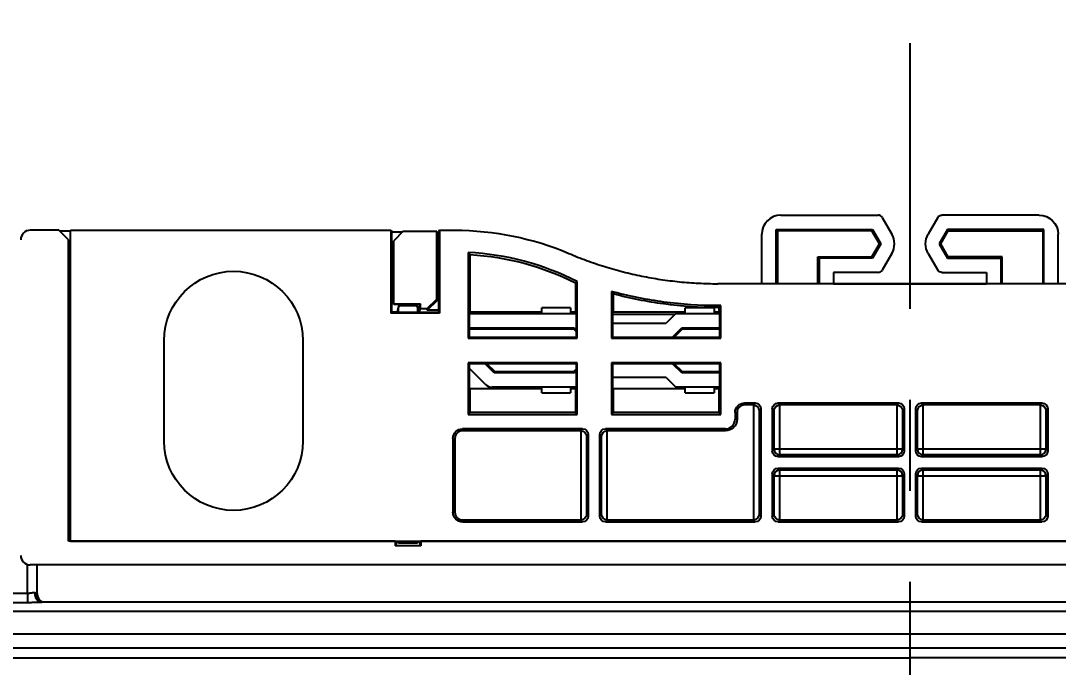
# Model space of a CAD drawing. Header units: millimetres. Extents: x 63 to 483, y 13 to 310.
# Drawn here: x 357.09 to 393.26, y 254.76 to 277.29 of the extents above; entities that cross this region are included whole.
import ezdxf

# ---------------------------------------------------------------- set-up
doc = ezdxf.new("R2010")
doc.units = ezdxf.units.MM
doc.linetypes.add('CENTER2', pattern=[28.575, 19.05, -3.175, 3.175, -3.175])
doc.layers.add('Center', color=1, linetype='CENTER2')
doc.layers.add('DIM', color=5, linetype='Continuous')
doc.styles.get("Standard").update_dxf_attribs({"font": 'arial.ttf'})
doc.dimstyles.new('사본 Standard', dxfattribs={"dimtxt": 2.5, "dimasz": 3, "dimexe": 1, "dimexo": 1, "dimgap": 0.9, "dimtad": 1, "dimdec": 1, "dimdsep": 46, "dimtxsty": 'Standard', "dimcen": 0.09, "dimclrd": 3, "dimclre": 3, "dimclrt": 2, "dimadec": 0, "dimazin": 0, "dimtfac": 1, "dimtdec": 1, "dimtmove": 0, "dimatfit": 3, "dimfxl": 1.25, "dimtolj": 1, "dimtzin": 0, "dimarcsym": 1})

# ---------------------------------------------------------------- blocks, each defined once
blk = doc.blocks.new('*D15')
at = {"layer": 'DIM', "linetype": 'ByBlock', "lineweight": -2, "transparency": 16777216}
for p, q in [((348.403, 264.4), (348.403, 286.546)), ((427.808, 264.373), (427.808, 286.546)), ((351.403, 285.546), (424.808, 285.546))]:
    blk.add_line(p, q, dxfattribs=at)
at = {"layer": 'DIM', "transparency": 16777216}
for points in [[(351.403, 286.046), (351.403, 285.046), (348.403, 285.546)], [(424.808, 286.046), (424.808, 285.046), (427.808, 285.546)]]:
    blk.add_solid(points, dxfattribs=at)
at = {"layer": 'DIM', "transparency": 16777216, "insert": (388.106, 288.579), "char_height": 3, "attachment_point": 5}
blk.add_mtext('\\A1;238.2', dxfattribs=at)

msp = doc.modelspace()

# ---------------------------------------------------------------- linework, layer by layer
at = {"extrusion": (0, 0, -1)}
for p, q in [((383.591, 270.517), (386.977, 270.517)), ((387.121, 270.434), (387.458, 269.851)), ((389.061, 270.434), (388.724, 269.851)), ((392.591, 270.517), (389.205, 270.517)), ((358.424, 269.99), (357.424, 269.99)), ((358.758, 269.656), (358.424, 269.99)), ((358.447, 269.967), (358.824, 269.967)), ((358.824, 269.99), (369.995, 269.99)), ((358.824, 259.157), (358.824, 269.99)), ((369.995, 269.99), (370.024, 269.93)), ((369.995, 269.99), (369.995, 267.104)), ((370.024, 269.93), (370.399, 269.93)), ((370.024, 267.134), (370.024, 269.93)), ((370.424, 269.955), (370.091, 269.621)), ((370.424, 269.955), (371.591, 269.955)), ((371.591, 267.592), (371.591, 269.955)), ((371.658, 269.897), (371.591, 269.897)), ((371.688, 269.99), (371.658, 269.93)), ((371.658, 269.93), (371.658, 267.134)), ((371.688, 269.99), (372.229, 269.99)), ((371.688, 269.99), (371.688, 267.104)), ((382.924, 268.126), (382.924, 269.851)), ((383.468, 269.974), (383.424, 270.017)), ((383.424, 268.126), (383.424, 270.017)), ((383.424, 270.017), (386.784, 270.017)), ((383.468, 269.974), (383.468, 268.126)), ((386.76, 269.974), (383.468, 269.974)), ((386.76, 269.974), (386.784, 270.017)), ((387.023, 269.517), (386.76, 269.974)), ((386.784, 270.017), (387.073, 269.517)), ((389.398, 270.017), (389.109, 269.517)), ((389.159, 269.517), (389.423, 269.974)), ((392.758, 270.017), (389.398, 270.017)), ((389.423, 269.974), (389.398, 270.017)), ((389.423, 269.974), (392.715, 269.974)), ((392.715, 269.974), (392.758, 270.017)), ((392.715, 269.974), (392.715, 268.126)), ((392.758, 268.126), (392.758, 270.017)), ((393.258, 268.126), (393.258, 269.851)), ((358.758, 259.157), (358.758, 269.656)), ((370.091, 267.426), (370.091, 269.621)), ((386.76, 269.06), (387.023, 269.517)), ((387.073, 269.517), (386.784, 269.017)), ((387.023, 269.517), (387.073, 269.517)), ((389.109, 269.517), (389.398, 269.017)), ((389.159, 269.517), (389.109, 269.517)), ((389.423, 269.06), (389.159, 269.517)), ((372.69, 269.213), (372.69, 266.233)), ((372.758, 267.134), (372.758, 269.141)), ((387.458, 269.184), (387.121, 268.601)), ((388.724, 269.184), (389.061, 268.601)), ((384.881, 269.06), (386.76, 269.06)), ((384.881, 268.126), (384.881, 269.06)), ((384.881, 269.06), (384.924, 269.017)), ((386.784, 269.017), (384.924, 269.017)), ((384.924, 269.017), (384.924, 268.126)), ((386.76, 269.06), (386.784, 269.017)), ((389.423, 269.06), (389.398, 269.017)), ((389.398, 269.017), (391.258, 269.017)), ((391.301, 269.06), (389.423, 269.06)), ((391.301, 269.06), (391.258, 269.017)), ((391.258, 269.017), (391.258, 268.126)), ((391.301, 268.126), (391.301, 269.06)), ((385.424, 268.517), (385.424, 268.126)), ((386.977, 268.517), (385.424, 268.517)), ((389.205, 268.517), (390.758, 268.517)), ((390.758, 268.517), (390.758, 268.126)), ((376.424, 268.158), (376.424, 267.134)), ((376.492, 266.233), (376.492, 268.2)), ((394.794, 268.126), (381.389, 268.126)), ((377.69, 267.856), (377.69, 266.233)), ((377.758, 267.134), (377.758, 267.767)), ((370.091, 267.402), (370.091, 267.426)), ((370.091, 267.426), (371.023, 267.426)), ((370.758, 267.402), (370.091, 267.402)), ((370.92, 267.358), (370.262, 267.358)), ((370.691, 267.402), (370.691, 267.358)), ((370.758, 267.368), (370.691, 267.368)), ((370.758, 267.368), (370.758, 267.402)), ((371.023, 267.426), (370.922, 267.223)), ((371.023, 267.259), (371.023, 267.426)), ((371.258, 267.259), (371.591, 267.592)), ((371.591, 267.534), (371.258, 267.201)), ((371.591, 267.534), (371.591, 267.592)), ((376.258, 267.284), (375.258, 267.284)), ((375.258, 267.084), (375.258, 267.284)), ((376.258, 267.284), (376.258, 267.084)), ((381.258, 267.284), (380.258, 267.284)), ((380.258, 267.084), (380.258, 267.284)), ((381.258, 267.284), (381.258, 267.084)), ((381.424, 267.293), (381.424, 267.134)), ((381.492, 266.233), (381.492, 267.361)), ((370.011, 267.121), (369.995, 267.104)), ((371.688, 267.104), (369.995, 267.104)), ((370.011, 267.134), (370.011, 267.121)), ((370.011, 267.134), (370.024, 267.134)), ((371.671, 267.121), (370.011, 267.121)), ((370.215, 267.134), (370.024, 267.134)), ((370.188, 267.121), (370.188, 267.134)), ((371.023, 267.259), (370.954, 267.121)), ((371.023, 267.259), (371.258, 267.259)), ((371.258, 267.201), (371.258, 267.259)), ((371.658, 267.201), (371.258, 267.201)), ((371.671, 267.134), (371.658, 267.134)), ((371.671, 267.134), (371.671, 267.121)), ((371.671, 267.121), (371.688, 267.104)), ((372.723, 267.134), (372.723, 266.266)), ((372.723, 267.134), (372.758, 267.134)), ((372.723, 267.084), (376.459, 267.084)), ((375.258, 267.134), (372.758, 267.134)), ((376.424, 267.134), (376.258, 267.134)), ((376.459, 267.134), (376.424, 267.134)), ((376.459, 266.266), (376.459, 267.134)), ((377.723, 267.134), (377.723, 266.266)), ((377.723, 267.134), (377.758, 267.134)), ((379.897, 267.056), (377.723, 267.056)), ((380.258, 267.134), (377.758, 267.134)), ((379.924, 267.084), (379.591, 266.751)), ((379.924, 267.084), (381.459, 267.084)), ((381.424, 267.134), (381.258, 267.134)), ((381.459, 267.134), (381.424, 267.134)), ((381.459, 266.266), (381.459, 267.134)), ((372.723, 266.584), (376.384, 266.584)), ((376.366, 266.541), (376.384, 266.584)), ((376.384, 266.584), (376.459, 266.509)), ((377.723, 266.751), (379.591, 266.751)), ((379.813, 266.266), (380.132, 266.584)), ((380.149, 266.541), (380.132, 266.584)), ((380.132, 266.584), (381.459, 266.584)), ((372.723, 266.266), (372.69, 266.233)), ((372.69, 266.233), (376.492, 266.233)), ((376.366, 266.541), (372.723, 266.541)), ((372.723, 266.266), (376.459, 266.266)), ((376.459, 266.448), (376.366, 266.541)), ((376.459, 266.266), (376.492, 266.233)), ((377.723, 266.266), (377.69, 266.233)), ((377.69, 266.233), (381.492, 266.233)), ((377.723, 266.266), (381.459, 266.266)), ((380.149, 266.541), (379.874, 266.266)), ((381.459, 266.541), (380.149, 266.541)), ((381.459, 266.266), (381.492, 266.233)), ((362.091, 262.642), (362.091, 266.142)), ((366.924, 266.142), (366.924, 262.642)), ((372.723, 265.336), (372.69, 265.369)), ((372.69, 265.369), (372.69, 263.566)), ((376.492, 265.369), (372.69, 265.369)), ((376.459, 265.336), (372.723, 265.336)), ((372.723, 265.336), (372.723, 264.467)), ((372.723, 265.186), (373.293, 264.615)), ((373.598, 265.017), (373.28, 265.336)), ((373.341, 265.336), (373.616, 265.06)), ((376.366, 265.06), (376.459, 265.154)), ((376.459, 265.336), (376.492, 265.369)), ((376.459, 264.467), (376.459, 265.336)), ((376.492, 263.566), (376.492, 265.369)), ((377.723, 265.336), (377.69, 265.369)), ((377.69, 265.369), (377.69, 263.566)), ((381.492, 265.369), (377.69, 265.369)), ((377.723, 265.336), (377.723, 264.467)), ((381.459, 265.336), (377.723, 265.336)), ((380.132, 265.017), (379.813, 265.336)), ((379.874, 265.336), (380.149, 265.06)), ((381.459, 265.336), (381.492, 265.369)), ((381.459, 264.467), (381.459, 265.336)), ((381.492, 263.566), (381.492, 265.369)), ((373.616, 265.06), (373.598, 265.017)), ((376.384, 265.017), (373.598, 265.017)), ((373.616, 265.06), (376.366, 265.06)), ((376.366, 265.06), (376.384, 265.017)), ((376.459, 265.093), (376.384, 265.017)), ((379.591, 264.851), (377.723, 264.851)), ((379.591, 264.851), (379.924, 264.517)), ((380.149, 265.06), (380.132, 265.017)), ((381.459, 265.017), (380.132, 265.017)), ((380.149, 265.06), (381.459, 265.06)), ((372.723, 264.467), (372.758, 264.467)), ((375.258, 264.467), (372.758, 264.467)), ((372.758, 263.634), (372.758, 264.467)), ((376.459, 264.517), (373.529, 264.517)), ((375.258, 264.317), (375.258, 264.517)), ((376.258, 264.517), (376.258, 264.317)), ((376.424, 264.467), (376.258, 264.467)), ((376.459, 264.467), (376.424, 264.467)), ((376.424, 264.467), (376.424, 263.634)), ((377.723, 264.467), (377.758, 264.467)), ((380.258, 264.467), (377.758, 264.467)), ((377.758, 263.634), (377.758, 264.467)), ((381.459, 264.517), (379.924, 264.517)), ((380.258, 264.317), (380.258, 264.517)), ((381.258, 264.517), (381.258, 264.317)), ((381.424, 264.467), (381.258, 264.467)), ((381.459, 264.467), (381.424, 264.467)), ((381.424, 264.467), (381.424, 263.634)), ((375.258, 264.317), (376.258, 264.317)), ((380.258, 264.317), (381.258, 264.317)), ((382.326, 263.967), (382.326, 263.899)), ((382.691, 263.967), (382.326, 263.967)), ((382.623, 263.899), (382.326, 263.899)), ((382.691, 263.967), (382.623, 263.899)), ((382.63, 263.899), (382.63, 259.892)), ((382.891, 263.768), (382.83, 263.706)), ((382.83, 263.706), (382.83, 260.085)), ((382.891, 263.768), (382.891, 260.023)), ((383.352, 263.706), (383.291, 263.768)), ((383.291, 262.295), (383.291, 263.768)), ((383.352, 262.357), (383.352, 263.706)), ((383.559, 263.899), (383.491, 263.967)), ((387.691, 263.967), (383.491, 263.967)), ((383.552, 262.357), (383.552, 263.899)), ((387.623, 263.899), (383.559, 263.899)), ((387.691, 263.967), (387.623, 263.899)), ((387.63, 263.899), (387.63, 262.357)), ((387.891, 263.768), (387.83, 263.706)), ((387.83, 263.706), (387.83, 262.357)), ((387.891, 263.768), (387.891, 262.295)), ((388.352, 263.706), (388.291, 263.768)), ((388.291, 262.295), (388.291, 263.768)), ((388.352, 262.357), (388.352, 263.706)), ((388.559, 263.899), (388.491, 263.967)), ((392.691, 263.967), (388.491, 263.967)), ((388.552, 262.357), (388.552, 263.899)), ((392.623, 263.899), (388.559, 263.899)), ((392.691, 263.967), (392.623, 263.899)), ((392.63, 263.899), (392.63, 262.357)), ((392.891, 263.768), (392.83, 263.706)), ((392.83, 263.706), (392.83, 262.357)), ((392.891, 263.768), (392.891, 262.295)), ((372.758, 263.634), (372.69, 263.566)), ((372.69, 263.566), (376.492, 263.566)), ((376.424, 263.634), (372.758, 263.634)), ((376.424, 263.634), (376.492, 263.566)), ((377.758, 263.634), (377.69, 263.566)), ((377.69, 263.566), (381.492, 263.566)), ((381.424, 263.634), (377.758, 263.634)), ((381.424, 263.634), (381.492, 263.566)), ((381.992, 263.634), (382.06, 263.634)), ((381.992, 263.634), (381.992, 263.399)), ((382.06, 263.399), (381.992, 263.399)), ((382.06, 263.634), (382.06, 263.399)), ((372.491, 263.066), (372.491, 262.998)), ((376.675, 263.066), (372.491, 263.066)), ((376.607, 262.998), (372.491, 262.998)), ((376.675, 263.066), (376.607, 262.998)), ((376.614, 262.998), (376.614, 259.892)), ((377.543, 262.998), (377.475, 263.066)), ((381.659, 263.066), (377.475, 263.066)), ((377.536, 259.892), (377.536, 262.998)), ((381.659, 262.998), (377.543, 262.998)), ((381.659, 262.998), (381.659, 263.066)), ((372.158, 262.733), (372.226, 262.733)), ((372.158, 262.733), (372.158, 260.157)), ((372.226, 262.733), (372.226, 260.157)), ((376.875, 262.866), (376.814, 262.805)), ((376.814, 262.805), (376.814, 260.085)), ((376.875, 262.866), (376.875, 260.023)), ((377.336, 262.805), (377.275, 262.866)), ((377.275, 260.023), (377.275, 262.866)), ((377.336, 260.085), (377.336, 262.805)), ((383.352, 262.357), (383.291, 262.295)), ((383.552, 262.357), (383.352, 262.357)), ((387.63, 262.357), (383.552, 262.357)), ((383.552, 262.157), (383.552, 262.357)), ((387.83, 262.357), (387.63, 262.357)), ((387.63, 262.357), (387.63, 262.157)), ((387.83, 262.357), (387.891, 262.295)), ((388.352, 262.357), (388.291, 262.295)), ((388.552, 262.357), (388.352, 262.357)), ((392.63, 262.357), (388.552, 262.357)), ((388.552, 262.157), (388.552, 262.357)), ((392.83, 262.357), (392.63, 262.357)), ((392.63, 262.357), (392.63, 262.157)), ((392.83, 262.357), (392.891, 262.295)), ((383.552, 262.157), (383.491, 262.095)), ((387.691, 262.095), (383.491, 262.095)), ((387.63, 262.157), (383.552, 262.157)), ((387.63, 262.157), (387.691, 262.095)), ((388.552, 262.157), (388.491, 262.095)), ((392.691, 262.095), (388.491, 262.095)), ((392.63, 262.157), (388.552, 262.157)), ((392.63, 262.157), (392.691, 262.095)), ((383.352, 261.434), (383.291, 261.496)), ((383.291, 260.023), (383.291, 261.496)), ((383.552, 261.634), (383.491, 261.695)), ((383.491, 261.695), (387.691, 261.695)), ((383.552, 261.434), (383.552, 261.634)), ((383.552, 261.634), (387.63, 261.634)), ((387.63, 261.634), (387.691, 261.695)), ((387.63, 261.634), (387.63, 261.434)), ((387.83, 261.434), (387.891, 261.496)), ((387.891, 261.496), (387.891, 260.023)), ((388.352, 261.434), (388.291, 261.496)), ((388.291, 260.023), (388.291, 261.496)), ((388.552, 261.634), (388.491, 261.695)), ((388.491, 261.695), (392.691, 261.695)), ((388.552, 261.434), (388.552, 261.634)), ((388.552, 261.634), (392.63, 261.634)), ((392.63, 261.634), (392.691, 261.695)), ((392.63, 261.634), (392.63, 261.434)), ((392.83, 261.434), (392.891, 261.496)), ((392.891, 261.496), (392.891, 260.023)), ((383.352, 261.434), (383.552, 261.434)), ((383.352, 260.085), (383.352, 261.434)), ((383.552, 261.434), (387.63, 261.434)), ((383.552, 259.892), (383.552, 261.434)), ((387.63, 261.434), (387.83, 261.434)), ((387.63, 261.434), (387.63, 259.892)), ((387.83, 261.434), (387.83, 260.085)), ((388.352, 261.434), (388.552, 261.434)), ((388.352, 260.085), (388.352, 261.434)), ((388.552, 261.434), (392.63, 261.434)), ((388.552, 259.892), (388.552, 261.434)), ((392.63, 261.434), (392.83, 261.434)), ((392.63, 261.434), (392.63, 259.892)), ((392.83, 261.434), (392.83, 260.085)), ((372.158, 260.157), (372.226, 260.157)), ((376.814, 260.085), (376.875, 260.023)), ((377.275, 260.023), (377.336, 260.085)), ((382.83, 260.085), (382.891, 260.023)), ((383.291, 260.023), (383.352, 260.085)), ((387.83, 260.085), (387.891, 260.023)), ((388.291, 260.023), (388.352, 260.085)), ((392.83, 260.085), (392.891, 260.023)), ((372.491, 259.892), (376.607, 259.892)), ((372.491, 259.824), (372.491, 259.892)), ((372.491, 259.824), (376.675, 259.824)), ((376.607, 259.892), (376.675, 259.824)), ((377.475, 259.824), (377.543, 259.892)), ((377.475, 259.824), (382.691, 259.824)), ((377.543, 259.892), (382.623, 259.892)), ((382.623, 259.892), (382.691, 259.824)), ((383.491, 259.824), (383.559, 259.892)), ((383.491, 259.824), (387.691, 259.824)), ((383.559, 259.892), (387.623, 259.892)), ((387.623, 259.892), (387.691, 259.824)), ((388.491, 259.824), (388.559, 259.892)), ((388.491, 259.824), (392.691, 259.824)), ((388.559, 259.892), (392.623, 259.892)), ((392.623, 259.892), (392.691, 259.824)), ((358.758, 259.18), (358.824, 259.18)), ((370.141, 259.157), (358.758, 259.157)), ((358.824, 259.157), (417.358, 259.157)), ((370.225, 259.157), (370.141, 258.99)), ((370.141, 259.157), (370.141, 258.99)), ((371.041, 258.99), (370.141, 258.99)), ((370.262, 259.093), (370.92, 259.093)), ((370.971, 259.129), (371.041, 258.99)), ((405.141, 259.157), (371.041, 259.157)), ((371.041, 259.157), (371.041, 258.99)), ((357.33, 257.34), (357.33, 258.336)), ((418.758, 258.323), (357.424, 258.323)), ((357.664, 257.319), (357.664, 258.323)), ((353.555, 257.34), (357.33, 257.34)), ((357.33, 257.34), (357.33, 257.018)), ((353.555, 257.018), (357.33, 257.018)), ((418.43, 257.028), (357.752, 257.028)), ((446.451, 256.695), (329.732, 256.695)), ((329.669, 255.917), (446.513, 255.917)), ((446.513, 255.419), (329.669, 255.419))]:
    msp.add_line(p, q, dxfattribs=at)
msp.add_line((385.424, 268.126), (390.758, 268.126))
for centre, radius, start, end in [((383.591, 269.851), 0.667, 90, 180), ((386.977, 270.351), 0.167, 30, 90), ((386.881, 269.517), 0.667, 330, 30), ((372.229, 259.837), 9.387, 62.9874, 87.1861), ((386.977, 268.684), 0.167, 270, 330), ((373.529, 264.851), 0.333, 225, 270), ((382.326, 263.634), 0.265, 90, 180), ((381.659, 263.399), 0.333, 270, 0), ((372.491, 262.733), 0.265, 90, 180), ((372.491, 260.157), 0.265, 180, 270)]:
    msp.add_arc(centre, radius, start, end)
for centre, radius, start, end in [((-389.205, 270.351), 0.167, 30, 90), ((-392.591, 269.851), 0.667, 90, 180), ((-372.229, 259.837), 10.153, 90, 112.9994), ((-389.302, 269.517), 0.667, 330, 30), ((-372.229, 259.837), 9.319, 93.2532, 116.7567), ((-364.508, 266.142), 2.417, 0, 180), ((-389.205, 268.684), 0.167, 270, 330), ((-382.326, 263.634), 0.333, 0, 90), ((-381.659, 263.399), 0.401, 180, 270), ((-372.491, 262.733), 0.333, 0, 90), ((-364.508, 262.642), 2.417, 180, 0), ((-372.491, 260.157), 0.333, 270, 0)]:
    msp.add_arc(centre, radius, start, end, dxfattribs=at)
for centre, major_axis, ratio, start_param, end_param in [((357.424, 269.656), (0.149, -0.298), 0.999239, 2.678371, 4.248559), ((383.552, 262.357), (0.141, -0.141), 0.998783, 3.9276, 5.497178), ((387.63, 262.357), (0.141, 0.141), 0.998783, 3.9276, 5.497178), ((388.552, 262.357), (0.141, -0.141), 0.998783, 3.9276, 5.497178), ((392.63, 262.357), (0.141, 0.141), 0.998783, 3.9276, 5.497178), ((383.552, 261.434), (-0.141, -0.141), 0.998783, 3.9276, 5.497178), ((387.63, 261.434), (-0.141, 0.141), 0.998783, 3.9276, 5.497178), ((388.552, 261.434), (-0.141, -0.141), 0.998783, 3.9276, 5.497178), ((392.63, 261.434), (-0.141, 0.141), 0.998783, 3.9276, 5.497178), ((357.424, 258.657), (-0.149, -0.298), 0.999239, 5.176219, 6.746407), ((357.83, 257.359), (-0.033, -0.332), 0.747156, 4.786094, 6.252115), ((357.997, 257.319), (-0.327, 0.065), 0.996044, 0.197691, 1.266611)]:
    msp.add_ellipse(centre, major_axis=major_axis, ratio=ratio, start_param=start_param, end_param=end_param)
for centre, major_axis, ratio, start_param, end_param in [((382.63, 263.706), (-0.186, 0.077), 0.951833, 1.195246, 2.731136), ((382.691, 263.767), (-0.142, -0.142), 0.998783, 2.356803, 3.926382), ((383.491, 263.767), (-0.142, 0.142), 0.998783, 5.498396, 7.067974), ((383.552, 263.706), (0.186, 0.077), 0.951833, 3.55205, 5.087939), ((387.63, 263.706), (-0.186, 0.077), 0.951833, 1.195246, 2.731136), ((387.691, 263.767), (-0.142, -0.142), 0.998783, 2.356803, 3.926382), ((388.491, 263.767), (-0.142, 0.142), 0.998783, 5.498396, 7.067974), ((388.552, 263.706), (0.186, 0.077), 0.951833, 3.55205, 5.087939), ((392.63, 263.706), (-0.186, 0.077), 0.951833, 1.195246, 2.731136), ((392.691, 263.767), (-0.142, -0.142), 0.998783, 2.356803, 3.926382), ((376.614, 262.805), (-0.186, 0.077), 0.951833, 1.195246, 2.731136), ((376.675, 262.866), (-0.142, -0.142), 0.998783, 2.356803, 3.926382), ((377.475, 262.866), (-0.142, 0.142), 0.998783, 5.498396, 7.067974), ((377.536, 262.805), (0.186, 0.077), 0.951833, 3.55205, 5.087939), ((383.491, 262.296), (-0.142, -0.142), 0.998783, 5.498396, 7.067974), ((387.691, 262.296), (0.142, -0.142), 0.998783, 5.498396, 7.067974), ((388.491, 262.296), (-0.142, -0.142), 0.998783, 5.498396, 7.067974), ((392.691, 262.296), (0.142, -0.142), 0.998783, 5.498396, 7.067974), ((383.491, 261.495), (-0.142, 0.142), 0.998783, 5.498396, 7.067974), ((387.691, 261.495), (0.142, 0.142), 0.998783, 5.498396, 7.067974), ((388.491, 261.495), (-0.142, 0.142), 0.998783, 5.498396, 7.067974), ((392.691, 261.495), (0.142, 0.142), 0.998783, 5.498396, 7.067974), ((376.614, 260.085), (0.186, 0.077), 0.951833, 0.410457, 1.946347), ((377.536, 260.085), (-0.186, 0.077), 0.951833, 4.336839, 5.872728), ((382.63, 260.085), (0.186, 0.077), 0.951833, 0.410457, 1.946347), ((383.552, 260.085), (-0.186, 0.077), 0.951833, 4.336839, 5.872728), ((387.63, 260.085), (0.186, 0.077), 0.951833, 0.410457, 1.946347), ((388.552, 260.085), (-0.186, 0.077), 0.951833, 4.336839, 5.872728), ((392.63, 260.085), (0.186, 0.077), 0.951833, 0.410457, 1.946347), ((376.675, 260.024), (0.142, -0.142), 0.998783, 5.498396, 7.067974), ((377.475, 260.024), (0.142, 0.142), 0.998783, 2.356803, 3.926382), ((382.691, 260.024), (0.142, -0.142), 0.998783, 5.498396, 7.067974), ((383.491, 260.024), (0.142, 0.142), 0.998783, 2.356803, 3.926382), ((387.691, 260.024), (0.142, -0.142), 0.998783, 5.498396, 7.067974), ((388.491, 260.024), (0.142, 0.142), 0.998783, 2.356803, 3.926382), ((392.691, 260.024), (0.142, -0.142), 0.998783, 5.498396, 7.067974)]:
    msp.add_ellipse(centre, major_axis=major_axis, ratio=ratio, start_param=start_param, end_param=end_param, dxfattribs=at)
for points in [[(372.758, 269.141), (372.746, 269.153), (372.724, 269.177), (372.701, 269.201), (372.69, 269.213)], [(376.424, 268.158), (376.436, 268.165), (376.458, 268.179), (376.481, 268.193), (376.492, 268.2)], [(377.758, 267.767), (377.746, 267.782), (377.724, 267.812), (377.701, 267.841), (377.69, 267.856)], [(381.424, 267.293), (381.436, 267.304), (381.459, 267.327), (381.481, 267.35), (381.492, 267.361)], [(382.63, 263.899), (382.628, 263.899), (382.625, 263.899), (382.623, 263.899)], [(383.559, 263.899), (383.557, 263.899), (383.555, 263.899), (383.552, 263.899)], [(387.63, 263.899), (387.628, 263.899), (387.625, 263.899), (387.623, 263.899)], [(388.559, 263.899), (388.557, 263.899), (388.555, 263.899), (388.552, 263.899)], [(392.63, 263.899), (392.628, 263.899), (392.625, 263.899), (392.623, 263.899)], [(376.614, 262.998), (376.612, 262.998), (376.609, 262.998), (376.607, 262.998)], [(377.543, 262.998), (377.541, 262.998), (377.539, 262.998), (377.536, 262.998)], [(376.607, 259.892), (376.609, 259.892), (376.612, 259.892), (376.614, 259.892)], [(377.536, 259.892), (377.539, 259.892), (377.541, 259.892), (377.543, 259.892)], [(382.623, 259.892), (382.625, 259.892), (382.628, 259.892), (382.63, 259.892)], [(383.552, 259.892), (383.555, 259.892), (383.557, 259.892), (383.559, 259.892)], [(387.623, 259.892), (387.625, 259.892), (387.628, 259.892), (387.63, 259.892)], [(388.552, 259.892), (388.555, 259.892), (388.557, 259.892), (388.559, 259.892)], [(392.623, 259.892), (392.625, 259.892), (392.628, 259.892), (392.63, 259.892)], [(370.252, 259.154), (370.257, 259.139), (370.262, 259.127), (370.267, 259.117)], [(370.915, 259.117), (370.92, 259.127), (370.925, 259.139), (370.931, 259.154)], [(329.9, 255.089), (330.403, 255.089), (331.373, 255.089), (332.705, 255.089), (333.949, 255.089), (335.104, 255.089), (336.171, 255.089), (337.154, 255.089), (338.062, 255.089), (338.903, 255.089), (339.68, 255.089), (340.4, 255.089), (341.064, 255.089), (341.674, 255.089), (342.242, 255.089), (342.793, 255.089), (343.352, 255.089), (343.92, 255.089), (344.482, 255.089), (345.034, 255.089), (345.596, 255.089), (346.206, 255.089), (346.883, 255.089), (347.619, 255.089), (348.411, 255.089), (349.266, 255.089), (350.194, 255.089), (351.208, 255.089), (352.32, 255.089), (353.542, 255.089), (354.884, 255.089), (356.352, 255.089), (357.953, 255.089), (359.695, 255.089), (361.586, 255.089), (363.638, 255.09), (365.864, 255.09), (368.279, 255.09), (370.902, 255.09), (373.75, 255.09), (376.85, 255.09), (380.237, 255.09), (384.021, 255.09), (386.702, 255.09), (388.091, 255.09)], [(446.282, 255.089), (445.779, 255.089), (444.81, 255.089), (443.477, 255.089), (442.234, 255.089), (441.078, 255.089), (440.011, 255.089), (439.028, 255.089), (438.12, 255.089), (437.28, 255.089), (436.502, 255.089), (435.782, 255.089), (435.118, 255.089), (434.508, 255.089), (433.94, 255.089), (433.389, 255.089), (432.83, 255.089), (432.262, 255.089), (431.7, 255.089), (431.148, 255.089), (430.586, 255.089), (429.976, 255.089), (429.299, 255.089), (428.563, 255.089), (427.771, 255.089), (426.917, 255.089), (425.988, 255.089), (424.974, 255.089), (423.862, 255.089), (422.64, 255.089), (421.298, 255.089), (419.83, 255.089), (418.229, 255.089), (416.488, 255.089), (414.596, 255.089), (412.544, 255.09), (410.318, 255.09), (407.903, 255.09), (405.28, 255.09), (402.432, 255.09), (399.333, 255.09), (395.946, 255.09), (392.161, 255.09), (389.48, 255.09), (388.091, 255.09)]]:
    msp.add_open_spline(points, degree=3)
for points, knots in [([(376.196, 269.183), (376.4, 269.096), (376.814, 268.932), (377.446, 268.719), (378.088, 268.537), (378.738, 268.387), (379.395, 268.271), (380.057, 268.187), (380.722, 268.137), (381.166, 268.126), (381.389, 268.126)], [0, 0, 0, 0, 0.124973, 0.249976, 0.37498, 0.499987, 0.624996, 0.750007, 0.875017, 1, 1, 1, 1]), ([(381.492, 267.361), (381.47, 267.361), (381.435, 267.361), (380.774, 267.36), (379.543, 267.442), (378.318, 267.687), (377.718, 267.848), (377.69, 267.856)], [0, 0, 0, 0, 0.017739, 0.027028, 0.515958, 0.976979, 1, 1, 1, 1]), ([(381.424, 267.293), (381.412, 267.293), (380.771, 267.292), (379.534, 267.375), (378.332, 267.615), (377.758, 267.767)], [0, 0, 0, 0, 0.009684, 0.519389, 1, 1, 1, 1]), ([(370.267, 267.334), (370.26, 267.321), (370.247, 267.287), (370.229, 267.215), (370.218, 267.159), (370.214, 267.135)], [0, 0, 0, 0, 0.363901, 0.723603, 1, 1, 1, 1]), ([(370.263, 267.135), (370.263, 267.137), (370.263, 267.141), (370.263, 267.146), (370.263, 267.152), (370.263, 267.158), (370.263, 267.164), (370.263, 267.169), (370.263, 267.175), (370.263, 267.181), (370.264, 267.187), (370.264, 267.193), (370.264, 267.199), (370.264, 267.204), (370.264, 267.21), (370.264, 267.216), (370.264, 267.221), (370.264, 267.227), (370.264, 267.233), (370.264, 267.238), (370.264, 267.244), (370.264, 267.249), (370.264, 267.254), (370.264, 267.26), (370.264, 267.265), (370.264, 267.27), (370.265, 267.275), (370.265, 267.28), (370.265, 267.285), (370.265, 267.29), (370.265, 267.294), (370.265, 267.299), (370.265, 267.303), (370.265, 267.307), (370.265, 267.312), (370.265, 267.316), (370.265, 267.319), (370.266, 267.323), (370.266, 267.327), (370.266, 267.33), (370.266, 267.331), (370.266, 267.332)], [0, 0, 0, 0, 0.019319, 0.041771, 0.064425, 0.08728, 0.110336, 0.133594, 0.157055, 0.180718, 0.204584, 0.228653, 0.252925, 0.277399, 0.302075, 0.326953, 0.352034, 0.377316, 0.4028, 0.428486, 0.454373, 0.480462, 0.506752, 0.533244, 0.559938, 0.586833, 0.613929, 0.641227, 0.668725, 0.696424, 0.724324, 0.752425, 0.780727, 0.80923, 0.837934, 0.866839, 0.895943, 0.925249, 0.954754, 0.984459, 1, 1, 1, 1]), ([(370.266, 267.332), (370.266, 267.332), (370.266, 267.334), (370.266, 267.336), (370.266, 267.339), (370.266, 267.342), (370.266, 267.344), (370.266, 267.347), (370.267, 267.349), (370.267, 267.351), (370.267, 267.353), (370.267, 267.354), (370.267, 267.355), (370.267, 267.356), (370.267, 267.357), (370.267, 267.358), (370.268, 267.358), (370.268, 267.358), (370.268, 267.358), (370.268, 267.358)], [0, 0, 0, 0, 0.027601, 0.085439, 0.143667, 0.202286, 0.261297, 0.320705, 0.380511, 0.440718, 0.501329, 0.56234, 0.623744, 0.685535, 0.747704, 0.810243, 0.873145, 0.9364, 1, 1, 1, 1]), ([(370.914, 267.358), (370.914, 267.358), (370.915, 267.358), (370.915, 267.358), (370.915, 267.358), (370.915, 267.358), (370.915, 267.358), (370.915, 267.357), (370.915, 267.357), (370.915, 267.357), (370.915, 267.356), (370.915, 267.356), (370.915, 267.355), (370.915, 267.354), (370.915, 267.353), (370.915, 267.353), (370.916, 267.352), (370.916, 267.351), (370.916, 267.35), (370.916, 267.348), (370.916, 267.347), (370.916, 267.346), (370.916, 267.345), (370.916, 267.343), (370.916, 267.342), (370.916, 267.34), (370.916, 267.339), (370.916, 267.337), (370.916, 267.335), (370.916, 267.334), (370.916, 267.332), (370.916, 267.331), (370.916, 267.331)], [0, 0, 0, 0, 0.035692, 0.071275, 0.106746, 0.142106, 0.177352, 0.212483, 0.247498, 0.282396, 0.317174, 0.351833, 0.38637, 0.420785, 0.455076, 0.489243, 0.523283, 0.557197, 0.590984, 0.624643, 0.658176, 0.691582, 0.724863, 0.758018, 0.791047, 0.823951, 0.856731, 0.889386, 0.921917, 0.954324, 0.986607, 1, 1, 1, 1]), ([(370.97, 267.121), (370.966, 267.15), (370.955, 267.211), (370.935, 267.287), (370.922, 267.321), (370.915, 267.334)], [0, 0, 0, 0, 0.311772, 0.653814, 1, 1, 1, 1]), ([(370.916, 267.331), (370.916, 267.331), (370.917, 267.33), (370.917, 267.328), (370.917, 267.326), (370.917, 267.324), (370.917, 267.322), (370.917, 267.32), (370.917, 267.318), (370.917, 267.315), (370.917, 267.313), (370.917, 267.311), (370.917, 267.309), (370.917, 267.306), (370.917, 267.304), (370.917, 267.301), (370.917, 267.299), (370.917, 267.296), (370.917, 267.294), (370.917, 267.291), (370.917, 267.288), (370.918, 267.286), (370.918, 267.283), (370.918, 267.28), (370.918, 267.277), (370.918, 267.274), (370.918, 267.272), (370.918, 267.269), (370.918, 267.266), (370.918, 267.263), (370.918, 267.26), (370.918, 267.257), (370.918, 267.254), (370.918, 267.251), (370.918, 267.248), (370.918, 267.245), (370.918, 267.242), (370.918, 267.239), (370.918, 267.235), (370.918, 267.232), (370.918, 267.229), (370.918, 267.226), (370.918, 267.223), (370.918, 267.219), (370.918, 267.216), (370.918, 267.213), (370.919, 267.21), (370.919, 267.207), (370.919, 267.203), (370.919, 267.2), (370.919, 267.197), (370.919, 267.193), (370.919, 267.19), (370.919, 267.187), (370.919, 267.183), (370.919, 267.18), (370.919, 267.177), (370.919, 267.174), (370.919, 267.17), (370.919, 267.167), (370.919, 267.164), (370.919, 267.16), (370.919, 267.157), (370.919, 267.154), (370.919, 267.15), (370.919, 267.147), (370.919, 267.144), (370.919, 267.14), (370.919, 267.137), (370.919, 267.134), (370.919, 267.13), (370.919, 267.127), (370.919, 267.124), (370.919, 267.122), (370.919, 267.121)], [0, 0, 0, 0, 0.009461, 0.025612, 0.0417, 0.057727, 0.073692, 0.089595, 0.105437, 0.121216, 0.136934, 0.15259, 0.168183, 0.183715, 0.199184, 0.214592, 0.229937, 0.24522, 0.26044, 0.275599, 0.290694, 0.305728, 0.320699, 0.335607, 0.350453, 0.365237, 0.379958, 0.394618, 0.409214, 0.423748, 0.43822, 0.45263, 0.466977, 0.481261, 0.495483, 0.509642, 0.523739, 0.537774, 0.551746, 0.565655, 0.579502, 0.593286, 0.607007, 0.620667, 0.634263, 0.647797, 0.661269, 0.674678, 0.688025, 0.701309, 0.714531, 0.72769, 0.740786, 0.75382, 0.766792, 0.779701, 0.792547, 0.805331, 0.818052, 0.83071, 0.843306, 0.85584, 0.868311, 0.880719, 0.893066, 0.90535, 0.917573, 0.929733, 0.941832, 0.953869, 0.965844, 0.977758, 0.98961, 1, 1, 1, 1]), ([(370.268, 259.093), (370.268, 259.093), (370.268, 259.093), (370.268, 259.093), (370.268, 259.093), (370.267, 259.093), (370.267, 259.093), (370.267, 259.093), (370.267, 259.094), (370.267, 259.094), (370.267, 259.095), (370.267, 259.095), (370.267, 259.096), (370.267, 259.096), (370.267, 259.097), (370.267, 259.098), (370.267, 259.099), (370.267, 259.1), (370.267, 259.101), (370.266, 259.102), (370.266, 259.103), (370.266, 259.105), (370.266, 259.106), (370.266, 259.107), (370.266, 259.109), (370.266, 259.11), (370.266, 259.112), (370.266, 259.114), (370.266, 259.115), (370.266, 259.117), (370.266, 259.118), (370.266, 259.119), (370.266, 259.119)], [0, 0, 0, 0, 0.035818, 0.071525, 0.107121, 0.142604, 0.177972, 0.213224, 0.24836, 0.283377, 0.318275, 0.353051, 0.387705, 0.422236, 0.456643, 0.490924, 0.525078, 0.559105, 0.593005, 0.626777, 0.660422, 0.69394, 0.727332, 0.760599, 0.79374, 0.826755, 0.859646, 0.892411, 0.925053, 0.95757, 0.989963, 1, 1, 1, 1]), ([(370.916, 259.12), (370.916, 259.119), (370.916, 259.117), (370.916, 259.114), (370.916, 259.111), (370.916, 259.109), (370.916, 259.106), (370.916, 259.104), (370.916, 259.102), (370.916, 259.1), (370.915, 259.098), (370.915, 259.097), (370.915, 259.095), (370.915, 259.094), (370.915, 259.094), (370.915, 259.093), (370.915, 259.093), (370.915, 259.093), (370.914, 259.093), (370.914, 259.093)], [0, 0, 0, 0, 0.040542, 0.09761, 0.155061, 0.212897, 0.27112, 0.329733, 0.388738, 0.44814, 0.50794, 0.568136, 0.628723, 0.689693, 0.751038, 0.812749, 0.874819, 0.937239, 1, 1, 1, 1]), ([(357.33, 257.34), (357.332, 257.34), (357.335, 257.34), (357.34, 257.34), (357.345, 257.341), (357.35, 257.341), (357.355, 257.341), (357.36, 257.341), (357.366, 257.341), (357.371, 257.342), (357.376, 257.342), (357.381, 257.342), (357.387, 257.343), (357.392, 257.343), (357.397, 257.344), (357.403, 257.344), (357.41, 257.345), (357.419, 257.346), (357.434, 257.348), (357.452, 257.351), (357.47, 257.353), (357.486, 257.355), (357.498, 257.357), (357.509, 257.359), (357.518, 257.36), (357.527, 257.36), (357.535, 257.361), (357.542, 257.361), (357.549, 257.362), (357.556, 257.362), (357.563, 257.361), (357.569, 257.361), (357.575, 257.36), (357.578, 257.359), (357.58, 257.359)], [0, 0, 0, 0, 0.017248, 0.034666, 0.052256, 0.070018, 0.087954, 0.106065, 0.124351, 0.142813, 0.161453, 0.180271, 0.199269, 0.218446, 0.237804, 0.257343, 0.277065, 0.313416, 0.366361, 0.435901, 0.522034, 0.575458, 0.624516, 0.669212, 0.709553, 0.745547, 0.780387, 0.814325, 0.847377, 0.87956, 0.910893, 0.941396, 0.97109, 1, 1, 1, 1]), ([(357.58, 257.359), (357.581, 257.359), (357.584, 257.358), (357.587, 257.358), (357.591, 257.357), (357.594, 257.356), (357.598, 257.355), (357.601, 257.354), (357.604, 257.354), (357.608, 257.353), (357.611, 257.352), (357.614, 257.351), (357.617, 257.35), (357.621, 257.349), (357.624, 257.348), (357.627, 257.347), (357.629, 257.346), (357.632, 257.345), (357.635, 257.344), (357.638, 257.343), (357.64, 257.342), (357.642, 257.341), (357.644, 257.34), (357.645, 257.339), (357.647, 257.338), (357.649, 257.337), (357.651, 257.336), (357.653, 257.335), (357.655, 257.334), (357.656, 257.333), (357.658, 257.331), (357.66, 257.33), (357.661, 257.328), (357.662, 257.326), (357.663, 257.325), (357.663, 257.323), (357.664, 257.321), (357.664, 257.32), (357.664, 257.319)], [0, 0, 0, 0, 0.021964, 0.044201, 0.066712, 0.089496, 0.112554, 0.135886, 0.159492, 0.183371, 0.207524, 0.231951, 0.256653, 0.281628, 0.306878, 0.332401, 0.358199, 0.384272, 0.410618, 0.43724, 0.464135, 0.482922, 0.503301, 0.525271, 0.548833, 0.573987, 0.600733, 0.629071, 0.659, 0.690522, 0.723635, 0.75834, 0.794637, 0.832526, 0.872007, 0.913079, 0.955744, 1, 1, 1, 1]), ([(357.714, 257.056), (357.708, 257.067), (357.696, 257.095), (357.675, 257.157), (357.656, 257.24), (357.656, 257.301), (357.659, 257.334)], [0, 0, 0, 0, 0.257877, 0.497691, 0.745624, 1, 1, 1, 1]), ([(357.33, 257.018), (357.334, 257.018), (357.341, 257.018), (357.352, 257.018), (357.363, 257.018), (357.374, 257.018), (357.385, 257.018), (357.396, 257.018), (357.407, 257.018), (357.418, 257.018), (357.429, 257.019), (357.441, 257.019), (357.452, 257.019), (357.463, 257.019), (357.474, 257.02), (357.503, 257.02), (357.55, 257.022), (357.601, 257.024), (357.639, 257.025), (357.665, 257.026), (357.694, 257.027), (357.72, 257.028), (357.742, 257.028), (357.76, 257.028), (357.775, 257.028), (357.789, 257.028), (357.801, 257.028), (357.812, 257.028), (357.821, 257.027), (357.827, 257.027), (357.83, 257.027)], [0, 0, 0, 0, 0.020902, 0.041909, 0.063018, 0.084226, 0.10553, 0.126924, 0.148406, 0.169971, 0.191613, 0.21333, 0.23512, 0.25698, 0.278909, 0.300903, 0.423706, 0.555792, 0.60166, 0.653509, 0.711085, 0.774086, 0.813924, 0.850284, 0.883252, 0.912917, 0.939358, 0.962646, 0.982842, 1, 1, 1, 1])]:
    msp.add_open_spline(points, degree=3, knots=knots)
at = {"layer": 'Center'}
msp.add_line((388.091, 95.805), (388.091, 276.51), dxfattribs=at)

# ---------------------------------------------------------------- dimensions: what is measured, and where the dimension line sits
at = {"layer": 'DIM'}
dim = msp.add_linear_dim(base=(427.808, 285.546), p1=(348.403, 263.4), p2=(427.808, 263.373), text='238.2', dimstyle='사본 Standard', override={"dimtxt": 3, "dimgap": 1.5, "dimcen": 0, "dimclrd": 256, "dimclre": 256, "dimclrt": 256, "dimtofl": 0}, dxfattribs=at)
dim.commit()
dim.dimension.update_dxf_attribs({"geometry": '*D15', "text_midpoint": (388.106, 288.579)})

doc.saveas('drawing.dxf')
